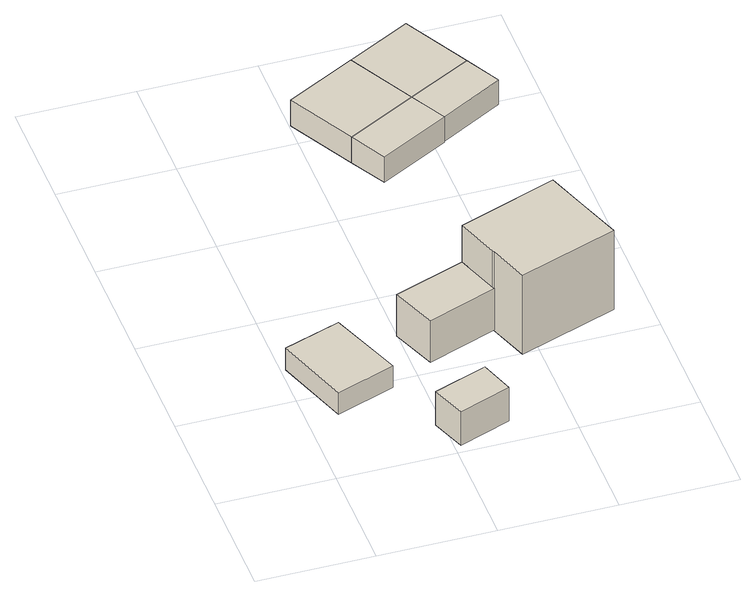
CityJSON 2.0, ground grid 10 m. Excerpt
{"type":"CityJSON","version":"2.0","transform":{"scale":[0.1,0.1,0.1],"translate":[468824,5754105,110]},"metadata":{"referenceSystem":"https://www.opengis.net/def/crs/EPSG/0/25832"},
"CityObjects":{
"building1":{"type":"Building","attributes":{"Gemeindeschluessel":"05711000","BezugspunktDach":"2000","function":"31001_9998","measuredHeight":2.2},"address":[{"country":"Germany","locality":"Bielefeld","thoroughfareNumber":"46","thoroughfareName":"Im Heidegrund"}],"geometry":[{"type":"Solid","lod":"1","boundaries":[[[[0,1,2,3]],[[4,5,6,7]],[[4,7,3,2]],[[5,4,2,1]],[[6,5,1,0]],[[7,6,0,3]]]]}]},
"building2":{"type":"Building","attributes":{"Gemeindeschluessel":"05711000","BezugspunktDach":"2000","function":"31001_9998","measuredHeight":4.21},"address":[{"country":"Germany","locality":"Bielefeld","thoroughfareNumber":"46","thoroughfareName":"Im Heidegrund"}],"geometry":[{"type":"Solid","lod":"1","boundaries":[[[[8,9,10,11]],[[12,13,14,15]],[[12,15,11,10]],[[13,12,10,9]],[[14,13,9,8]],[[15,14,8,11]]]]}]},
"building3":{"type":"Building","attributes":{"Gemeindeschluessel":"05711000","BezugspunktDach":"2000","function":"31001_9998","measuredHeight":5.54},"address":[{"country":"Germany","locality":"Bielefeld","thoroughfareNumber":"46","thoroughfareName":"Im Heidegrund"}],"geometry":[{"type":"Solid","lod":"1","boundaries":[[[[16,17,18,19]],[[20,21,22,23]],[[20,23,19,18]],[[21,20,18,17]],[[22,21,17,16]],[[23,22,16,19]]]]}]},
"building4":{"type":"Building","attributes":{"Gemeindeschluessel":"05711000","BezugspunktDach":"2000","function":"31001_1010","measuredHeight":9.77},"address":[{"country":"Germany","locality":"Bielefeld","thoroughfareNumber":"46","thoroughfareName":"Im Heidegrund"}],"geometry":[{"type":"Solid","lod":"1","boundaries":[[[[24,25,26,27,28,29,30]],[[31,32,33,34,35,36,37]],[[31,37,30,29]],[[32,31,29,28]],[[33,32,28,27]],[[34,33,27,26]],[[35,34,26,25]],[[36,35,25,24]],[[37,36,24,30]]]]}]},
"building5":{"type":"Building","attributes":{"Gemeindeschluessel":"05711000","BezugspunktDach":"2000","function":"31001_9998","measuredHeight":2.56},"address":[{"country":"Germany","locality":"Bielefeld","thoroughfareNumber":"44","thoroughfareName":"Im Heidegrund"}],"geometry":[{"type":"Solid","lod":"1","boundaries":[[[[38,39,40,41]],[[42,43,44,45]],[[42,45,41,40]],[[43,42,40,39]],[[44,43,39,38]],[[45,44,38,41]]]]}]},
"building6":{"type":"Building","attributes":{"Gemeindeschluessel":"05711000","BezugspunktDach":"2000","function":"31001_9998","measuredHeight":2.61},"address":[{"country":"Germany","locality":"Bielefeld","thoroughfareNumber":"46","thoroughfareName":"Im Heidegrund"}],"geometry":[{"type":"Solid","lod":"1","boundaries":[[[[41,40,46,47]],[[48,42,45,49]],[[48,49,47,46]],[[42,48,46,40]],[[45,42,40,41]],[[49,45,41,47]]]]}]},
"building7":{"type":"Building","attributes":{"Gemeindeschluessel":"05711000","BezugspunktDach":"2000","function":"51009_1611","measuredHeight":2.45},"address":[{"country":"Germany"}],"geometry":[{"type":"Solid","lod":"1","boundaries":[[[[50,38,41,51]],[[52,53,54,55]],[[52,55,51,41]],[[53,52,41,38]],[[54,53,38,50]],[[55,54,50,51]]]]}]},
"building8":{"type":"Building","attributes":{"Gemeindeschluessel":"05711000","BezugspunktDach":"2000","function":"51009_1611","measuredHeight":2.47},"address":[{"country":"Germany"}],"geometry":[{"type":"Solid","lod":"1","boundaries":[[[[51,41,47,56]],[[57,52,55,58]],[[57,58,56,47]],[[52,57,47,41]],[[55,52,41,51]],[[58,55,51,56]]]]}]}
},
"vertices":[
[52,154,27],[3,137,27],[25,72,27],[76,90,27],[25,72,5],[3,137,5],[52,154,5],[76,90,5],
[140,55,37],[94,38,37],[105,8,37],[150,25,37],[105,8,3],[94,38,3],[140,55,3],[150,25,3],
[159,170,48],[98,148,48],[113,109,48],[173,131,48],[113,109,6],[98,148,6],[159,170,6],[173,131,6],
[257,164,85],[244,201,85],[159,170,85],[172,133,85],[173,131,85],[185,97,85],[270,127,85],[185,97,5],[173,131,5],[172,133,5],[159,170,5],[244,201,5],[257,164,5],[270,127,5],
[160,451,32],[100,419,32],[131,361,32],[191,393,32],[131,361,6],[100,419,6],[160,451,6],[191,393,6],
[148,330,32],[208,362,32],[148,330,6],[208,362,6],
[215,480,32],[246,422,32],[191,393,7],[160,451,7],[215,480,7],[246,422,7],
[262,392,32],[208,362,7],[262,392,7]
]}
